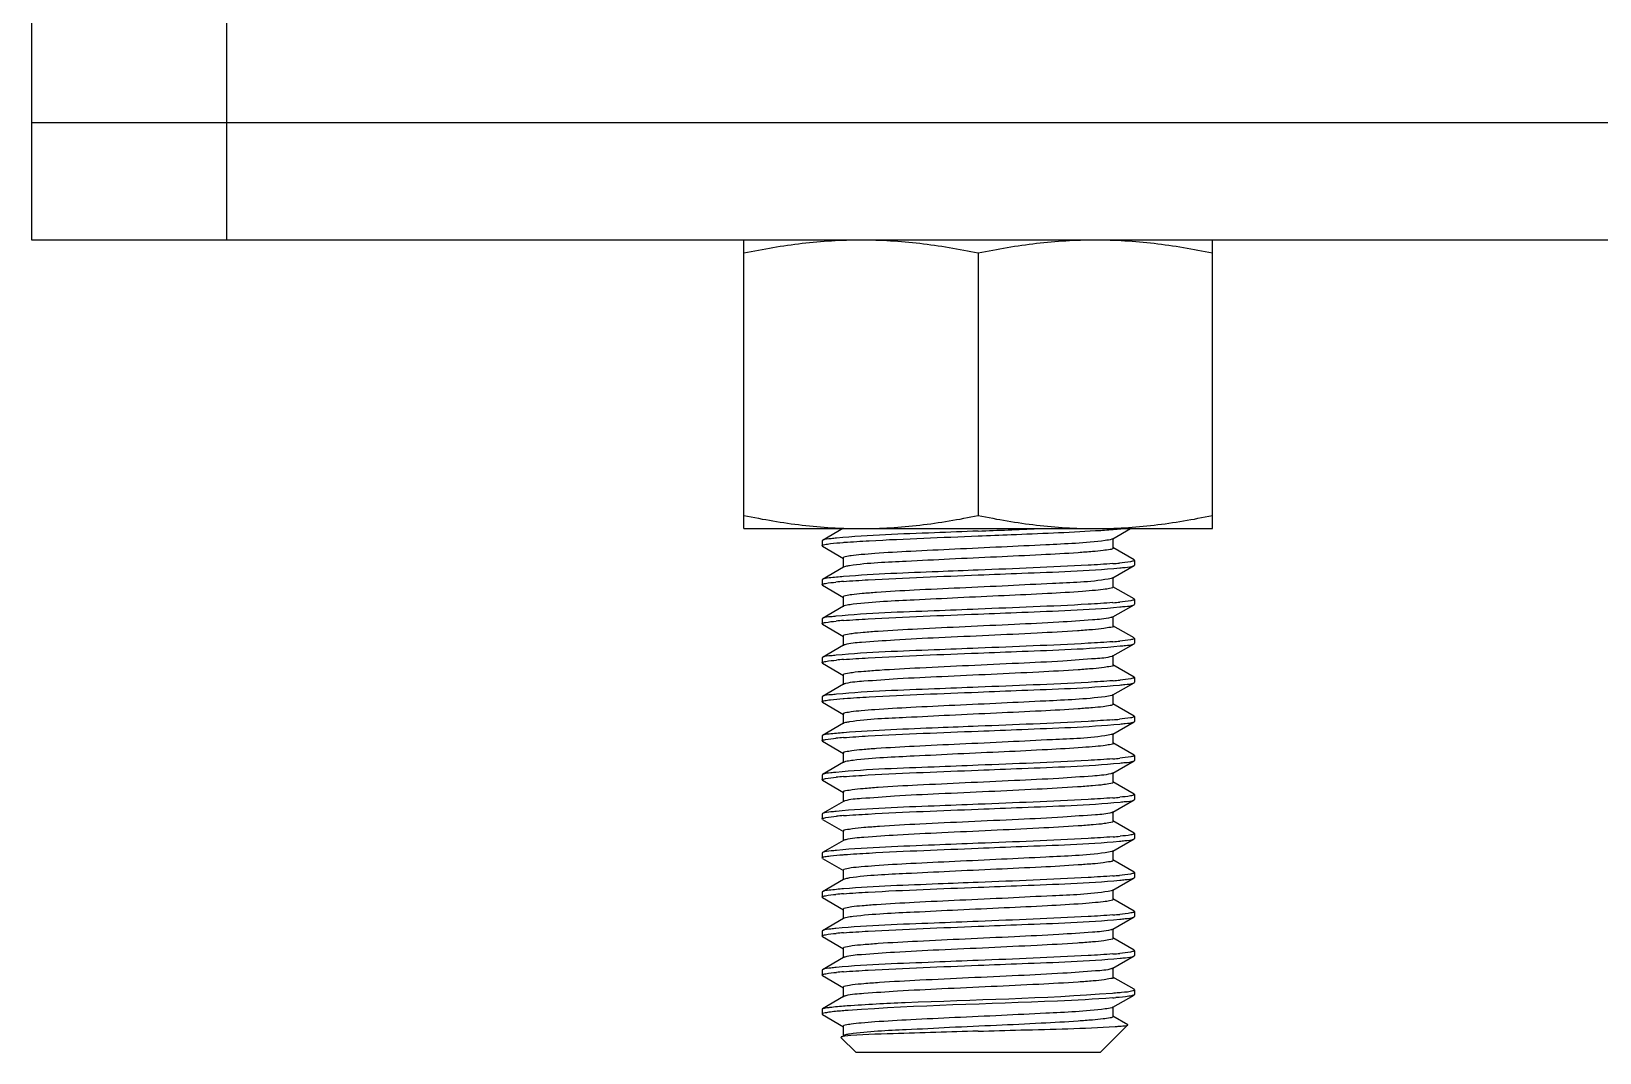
# Model space of a CAD drawing. Extents: x 27938 to 1042331, y -235042 to 1535213.
# Drawn here: x 700712 to 701427, y 751741 to 752206 of the extents above; entities that cross this region are included whole.
import ezdxf

# ---------------------------------------------------------------- set-up
doc = ezdxf.new("R2010")
doc.units = 0
doc.header["$LTSCALE"] = 1000
doc.header["$MEASUREMENT"] = 0

msp = doc.modelspace()

# ---------------------------------------------------------------- linework, layer by layer
at = {"linetype": 'Continuous'}
for p, q in [((700711.89, 752218), (700711.89, 752111.23)), ((700800.86, 752218), (700800.86, 752111.23)), ((701438.47, 752164.62), (700711.89, 752164.62)), ((700711.89, 752111.23), (701438.47, 752111.23)), ((701036.65, 751979.55), (701036.65, 752111.23)), ((701250.19, 751979.55), (701250.19, 752111.23)), ((701143.42, 752105.22), (701143.42, 751985.56)), ((701036.65, 751979.55), (701250.19, 751979.55)), ((701072.41, 751974.19), (701072.24, 751973.99)), ((701072.24, 751973.99), (701072.24, 751971.77)), ((701082.06, 751979.78), (701072.41, 751974.19)), ((701204.77, 751974.88), (701212.84, 751979.55)), ((701204.97, 751970.65), (701204.97, 751975.1)), ((701072.41, 751971.57), (701072.24, 751971.77)), ((701072.41, 751971.57), (701082.06, 751965.98)), ((701081.88, 751973.26), (701082.38, 751973.3)), ((701214.43, 751965.29), (701204.77, 751970.88)), ((701082.06, 751961.98), (701072.41, 751956.39)), ((701081.87, 751966.2), (701081.87, 751961.76)), ((701204.77, 751957.08), (701214.43, 751962.67)), ((701214.43, 751965.29), (701214.6, 751965.09)), ((701214.43, 751962.67), (701214.6, 751962.87)), ((701214.6, 751965.09), (701214.6, 751962.87)), ((701072.41, 751956.39), (701072.24, 751956.2)), ((701072.24, 751956.2), (701072.24, 751953.97)), ((701072.41, 751953.78), (701072.24, 751953.97)), ((701072.41, 751953.78), (701082.06, 751948.18)), ((701214.43, 751947.49), (701204.77, 751953.08)), ((701204.97, 751952.86), (701204.97, 751957.31)), ((701081.87, 751948.41), (701081.87, 751943.96)), ((701214.43, 751947.49), (701214.6, 751947.3)), ((701214.43, 751944.88), (701214.6, 751945.07)), ((701214.6, 751947.3), (701214.6, 751945.07)), ((701072.41, 751938.6), (701072.24, 751938.4)), ((701072.24, 751938.4), (701072.24, 751936.18)), ((701082.06, 751944.19), (701072.41, 751938.6)), ((701082.33, 751944.31), (701082.06, 751944.19)), ((701204.77, 751939.29), (701214.43, 751944.88)), ((701204.97, 751935.06), (701204.97, 751939.51)), ((701072.41, 751935.98), (701072.24, 751936.18)), ((701072.41, 751935.98), (701082.06, 751930.39)), ((701214.43, 751929.7), (701204.77, 751935.29)), ((701082.06, 751926.39), (701072.41, 751920.8)), ((701081.87, 751930.61), (701081.87, 751926.17)), ((701204.77, 751921.49), (701214.43, 751927.08)), ((701214.43, 751929.7), (701214.6, 751929.5)), ((701214.43, 751927.08), (701214.6, 751927.28)), ((701214.6, 751929.5), (701214.6, 751927.28)), ((701072.41, 751920.8), (701072.24, 751920.61)), ((701072.24, 751920.61), (701072.24, 751918.38)), ((701072.41, 751918.19), (701072.24, 751918.38)), ((701072.41, 751918.19), (701082.06, 751912.59)), ((701204.77, 751921.49), (701204.42, 751921.34)), ((701214.43, 751911.9), (701204.77, 751917.49)), ((701204.97, 751917.27), (701204.97, 751921.72)), ((701081.87, 751912.82), (701081.87, 751908.37)), ((701204.77, 751903.7), (701214.43, 751909.29)), ((701214.43, 751911.9), (701214.6, 751911.71)), ((701214.43, 751909.29), (701214.6, 751909.48)), ((701214.6, 751911.71), (701214.6, 751909.48)), ((701072.41, 751903.01), (701072.24, 751902.81)), ((701072.24, 751902.81), (701072.24, 751900.59)), ((701082.06, 751908.6), (701072.41, 751903.01)), ((701081.88, 751902.08), (701082.38, 751902.12)), ((701204.97, 751899.47), (701204.97, 751903.92)), ((701072.41, 751900.39), (701072.24, 751900.59)), ((701072.41, 751900.39), (701082.06, 751894.8)), ((701081.87, 751895.03), (701081.87, 751890.58)), ((701214.43, 751894.11), (701204.77, 751899.7)), ((701082.06, 751890.8), (701072.41, 751885.21)), ((701204.77, 751885.9), (701214.43, 751891.49)), ((701214.43, 751894.11), (701214.6, 751893.91)), ((701214.43, 751891.49), (701214.6, 751891.69)), ((701214.6, 751893.91), (701214.6, 751891.69)), ((701072.41, 751885.21), (701072.24, 751885.02)), ((701072.24, 751885.02), (701072.24, 751882.79)), ((701072.41, 751882.6), (701072.24, 751882.79)), ((701072.41, 751882.6), (701082.06, 751877)), ((701214.43, 751876.31), (701204.77, 751881.9)), ((701204.97, 751881.68), (701204.97, 751886.13)), ((701081.87, 751877.23), (701081.87, 751872.78)), ((701204.77, 751868.11), (701214.43, 751873.7)), ((701214.43, 751876.31), (701214.6, 751876.12)), ((701214.43, 751873.7), (701214.6, 751873.89)), ((701214.6, 751876.12), (701214.6, 751873.89)), ((701072.41, 751867.42), (701072.24, 751867.22)), ((701072.24, 751867.22), (701072.24, 751865)), ((701082.06, 751873.01), (701072.41, 751867.42)), ((701082.33, 751873.13), (701082.06, 751873.01)), ((701204.97, 751863.88), (701204.97, 751868.33)), ((701072.41, 751864.8), (701072.24, 751865)), ((701072.41, 751864.8), (701082.06, 751859.21)), ((701081.87, 751859.44), (701081.87, 751854.99)), ((701214.43, 751858.52), (701204.77, 751864.11)), ((701082.06, 751855.21), (701072.41, 751849.62)), ((701204.77, 751850.31), (701214.43, 751855.9)), ((701214.43, 751858.52), (701214.6, 751858.32)), ((701214.43, 751855.9), (701214.6, 751856.1)), ((701214.6, 751858.32), (701214.6, 751856.1)), ((701072.41, 751849.62), (701072.24, 751849.43)), ((701072.24, 751849.43), (701072.24, 751847.2)), ((701072.41, 751847.01), (701072.24, 751847.2)), ((701072.41, 751847.01), (701082.06, 751841.41)), ((701204.77, 751850.31), (701204.42, 751850.16)), ((701214.43, 751840.72), (701204.77, 751846.31)), ((701204.97, 751846.09), (701204.97, 751850.54)), ((701081.87, 751841.64), (701081.87, 751837.19)), ((701204.77, 751832.52), (701214.43, 751838.11)), ((701214.43, 751840.72), (701214.6, 751840.53)), ((701214.43, 751838.11), (701214.6, 751838.3)), ((701214.6, 751840.53), (701214.6, 751838.3)), ((701072.41, 751831.83), (701072.24, 751831.63)), ((701072.24, 751831.63), (701072.24, 751829.41)), ((701082.06, 751837.42), (701072.41, 751831.83)), ((701081.88, 751830.9), (701082.38, 751830.94)), ((701204.97, 751828.29), (701204.97, 751832.74)), ((701072.41, 751829.21), (701072.24, 751829.41)), ((701072.41, 751829.21), (701082.06, 751823.62)), ((701081.87, 751823.85), (701081.87, 751819.4)), ((701214.43, 751822.93), (701204.77, 751828.52)), ((701082.06, 751819.62), (701072.41, 751814.03)), ((701204.77, 751814.72), (701214.43, 751820.31)), ((701214.43, 751822.93), (701214.6, 751822.73)), ((701214.43, 751820.31), (701214.6, 751820.51)), ((701214.6, 751822.73), (701214.6, 751820.51)), ((701072.41, 751814.03), (701072.24, 751813.84)), ((701072.24, 751813.84), (701072.24, 751811.61)), ((701072.41, 751811.42), (701072.24, 751811.61)), ((701072.41, 751811.42), (701082.06, 751805.82)), ((701214.43, 751805.13), (701204.77, 751810.72)), ((701204.97, 751810.5), (701204.97, 751814.95)), ((701081.87, 751806.05), (701081.87, 751801.6)), ((701204.77, 751796.93), (701214.43, 751802.52)), ((701214.43, 751805.13), (701214.6, 751804.94)), ((701214.43, 751802.52), (701214.6, 751802.71)), ((701214.6, 751804.94), (701214.6, 751802.71)), ((701072.41, 751796.24), (701072.24, 751796.04)), ((701072.24, 751796.04), (701072.24, 751793.82)), ((701082.06, 751801.83), (701072.41, 751796.24)), ((701082.33, 751801.95), (701082.06, 751801.83)), ((701204.97, 751792.7), (701204.97, 751797.15)), ((701072.41, 751793.62), (701072.24, 751793.82)), ((701072.41, 751793.62), (701082.06, 751788.03)), ((701081.87, 751788.26), (701081.87, 751783.81)), ((701214.43, 751787.34), (701204.77, 751792.93)), ((701082.06, 751784.03), (701072.41, 751778.44)), ((701204.77, 751779.13), (701214.43, 751784.72)), ((701214.43, 751787.34), (701214.6, 751787.14)), ((701214.43, 751784.72), (701214.6, 751784.92)), ((701214.6, 751787.14), (701214.6, 751784.92)), ((701072.41, 751778.44), (701072.24, 751778.25)), ((701072.24, 751778.25), (701072.24, 751776.02)), ((701072.41, 751775.83), (701072.24, 751776.02)), ((701072.41, 751775.83), (701082.06, 751770.23)), ((701204.77, 751779.13), (701204.42, 751778.98)), ((701214.43, 751769.54), (701204.77, 751775.13)), ((701204.97, 751774.91), (701204.97, 751779.36)), ((701081.87, 751770.46), (701081.87, 751766.01)), ((701204.77, 751761.34), (701214.43, 751766.93)), ((701213.94, 751768.96), (701214.2, 751769.05)), ((701214.6, 751769.35), (701214.43, 751769.54)), ((701214.6, 751767.12), (701214.43, 751766.93)), ((701214.6, 751769.35), (701214.6, 751767.12)), ((701072.24, 751760.45), (701072.41, 751760.65)), ((701072.24, 751760.45), (701072.24, 751758.23)), ((701082.06, 751766.24), (701072.41, 751760.65)), ((701204.97, 751757.11), (701204.97, 751761.56)), ((701072.41, 751758.03), (701072.24, 751758.23)), ((701072.41, 751758.03), (701082.06, 751752.44)), ((701081.87, 751752.67), (701081.87, 751748.22)), ((701199.03, 751740.65), (701211.64, 751753.26)), ((701211.59, 751753.39), (701204.77, 751757.34)), ((701211.64, 751753.26), (701211.59, 751753.39)), ((701080.89, 751747.76), (701080.84, 751747.62)), ((701087.81, 751740.65), (701080.84, 751747.62)), ((701082.56, 751748.1), (701081.67, 751747.97)), ((701199.03, 751740.65), (701087.81, 751740.65))]:
    msp.add_line(p, q, dxfattribs=at)
for centre, radius, start, end in [((700817.05, 760305.9), 8333.86, 272.244384, 272.431716), ((701195.58, 752110.72), 131.88, 275.29331, 275.91463), ((701188.75, 752169.69), 206.72, 274.45949, 275.27319), ((701097.13, 751760.82), 195.24, 94.44665, 95.44856), ((701189.15, 752147.04), 201.86, 274.45708, 275.34311), ((701097.25, 751741.59), 196.68, 94.45208, 95.42243), ((701189.11, 752129.71), 202.32, 274.45721, 275.33727), ((701097.64, 751719.1), 201.39, 94.4567, 95.35017), ((701203.08, 751925.23), 4.11, 287.90929, 289.04387), ((701189.34, 752109.24), 199.64, 274.45618, 275.37567), ((701085.24, 751899.63), 9.56, 103.46037, 104.3304), ((701188.75, 752098.51), 206.72, 274.45949, 275.27319), ((701097.13, 751689.64), 195.24, 94.44665, 95.44856), ((701189.15, 752075.86), 201.86, 274.45708, 275.34311), ((701097.25, 751670.41), 196.68, 94.45208, 95.42243), ((701189.11, 752058.53), 202.32, 274.45721, 275.33727), ((701097.64, 751647.92), 201.39, 94.4567, 95.35017), ((701203.08, 751854.05), 4.11, 287.90929, 289.04387), ((701189.34, 752038.06), 199.64, 274.45618, 275.37567), ((701085.24, 751828.45), 9.56, 103.46037, 104.3304), ((701188.75, 752027.33), 206.72, 274.45949, 275.27319), ((701097.13, 751618.46), 195.24, 94.44665, 95.44856), ((701189.15, 752004.68), 201.86, 274.45708, 275.34311), ((701097.25, 751599.23), 196.68, 94.45208, 95.42243), ((701189.11, 751987.35), 202.32, 274.45721, 275.33727), ((701097.64, 751576.74), 201.39, 94.4567, 95.35017), ((701203.08, 751782.87), 4.11, 287.90929, 289.04387), ((701085.24, 751757.27), 9.56, 103.46037, 104.3304), ((701185.31, 752015.97), 248.89, 274.45303, 274.76001), ((701185.8, 752007.7), 242.82, 274.46857, 274.81399)]:
    msp.add_arc(centre, radius, start, end, dxfattribs=at)
for points, knots in [([(701036.65, 752105.22), (701045.44, 752107.07), (701063.13, 752110.11), (701081.08, 752111.23), (701090.03, 752111.23)], [0, 0, 0, 0, 0.500766, 1, 1, 1, 1]), ([(701090.03, 752111.23), (701098.98, 752111.23), (701116.93, 752110.11), (701134.63, 752107.07), (701143.42, 752105.22)], [0, 0, 0, 0, 0.499234, 1, 1, 1, 1]), ([(701143.42, 752105.22), (701152.21, 752107.07), (701169.9, 752110.11), (701187.85, 752111.23), (701196.8, 752111.23)], [0, 0, 0, 0, 0.500766, 1, 1, 1, 1]), ([(701196.8, 752111.23), (701205.75, 752111.23), (701223.7, 752110.11), (701241.4, 752107.07), (701250.19, 752105.22)], [0, 0, 0, 0, 0.499234, 1, 1, 1, 1]), ([(701036.65, 751985.56), (701045.44, 751983.72), (701063.13, 751980.68), (701081.08, 751979.55), (701090.03, 751979.55)], [0, 0, 0, 0, 0.500766, 1, 1, 1, 1]), ([(701090.03, 751979.55), (701098.98, 751979.55), (701116.93, 751980.68), (701134.63, 751983.72), (701143.42, 751985.56)], [0, 0, 0, 0, 0.499234, 1, 1, 1, 1]), ([(701143.42, 751985.56), (701152.21, 751983.72), (701169.9, 751980.68), (701187.85, 751979.55), (701196.8, 751979.55)], [0, 0, 0, 0, 0.500766, 1, 1, 1, 1]), ([(701196.8, 751979.55), (701205.75, 751979.55), (701223.7, 751980.68), (701241.4, 751983.72), (701250.19, 751985.56)], [0, 0, 0, 0, 0.499234, 1, 1, 1, 1]), ([(701078.87, 751975.22), (701078.04, 751975.14), (701075.91, 751974.84), (701073.58, 751974.86), (701072.41, 751974.19)], [0, 0, 0, 0, 0.379378, 1, 1, 1, 1]), ([(701143.42, 751978.44), (701136.77, 751978.17), (701115.25, 751977.26), (701093.69, 751976.62), (701078.87, 751975.22)], [0, 0, 0, 0, 0.308784, 1, 1, 1, 1]), ([(701201.25, 751974.11), (701192.29, 751972.91), (701176.52, 751972.3), (701153.68, 751971.1), (701133.15, 751970.2), (701113.91, 751969.25), (701099.6, 751968.47), (701090.73, 751967.74), (701085.96, 751967.33), (701083.69, 751966.82), (701081.87, 751966.56), (701081.87, 751966.2)], [0, 0, 0, 0, 0.226556, 0.394464, 0.573122, 0.741029, 0.877994, 0.929534, 0.967621, 0.99116, 1, 1, 1, 1]), ([(701082.38, 751973.3), (701086.16, 751973.59), (701106.49, 751974.81), (701126.85, 751975.56), (701143.42, 751976.21)], [0, 0, 0, 0, 0.186017, 1, 1, 1, 1]), ([(701143.42, 751976.21), (701148.42, 751976.41), (701166.25, 751977.13), (701184.08, 751977.85), (701196.89, 751978.62)], [0, 0, 0, 0, 0.280557, 1, 1, 1, 1]), ([(701196.89, 751978.62), (701197.94, 751978.68), (701201.56, 751978.91), (701205.18, 751979.17), (701207.75, 751979.41)], [0, 0, 0, 0, 0.288917, 1, 1, 1, 1]), ([(701204.77, 751974.88), (701204.62, 751974.79), (701203.48, 751974.4), (701202.28, 751974.25), (701201.25, 751974.11)], [0, 0, 0, 0, 0.140461, 1, 1, 1, 1]), ([(701072.24, 751971.77), (701072.24, 751971.85), (701073.07, 751972.44), (701073.91, 751972.39), (701074.69, 751972.51)], [0, 0, 0, 0, 0.092798, 1, 1, 1, 1]), ([(701074.69, 751972.51), (701075.15, 751972.58), (701077.53, 751972.9), (701079.94, 751973.1), (701081.88, 751973.26)], [0, 0, 0, 0, 0.190958, 1, 1, 1, 1]), ([(701204.92, 751970.54), (701204.61, 751970.18), (701202.88, 751969.98), (701199.89, 751969.41), (701194.94, 751969.02), (701185.56, 751968.28), (701170.94, 751967.5), (701151.42, 751966.56), (701130.9, 751965.66), (701108.6, 751964.44), (701093.33, 751963.92), (701084.81, 751962.63)], [0, 0, 0, 0, 0.011937, 0.038615, 0.07957, 0.133598, 0.274096, 0.443272, 0.620779, 0.785256, 1, 1, 1, 1]), ([(701204.97, 751970.65), (701204.97, 751970.63), (701204.96, 751970.59), (701204.93, 751970.56), (701204.92, 751970.54)], [0, 0, 0, 0, 0.463467, 1, 1, 1, 1]), ([(701084.81, 751962.63), (701084.48, 751962.59), (701083.56, 751962.42), (701082.59, 751962.28), (701082.07, 751961.98)], [0, 0, 0, 0, 0.353551, 1, 1, 1, 1]), ([(701143.42, 751960.64), (701137.33, 751960.4), (701116.88, 751959.56), (701096.42, 751958.83), (701082.09, 751957.7)], [0, 0, 0, 0, 0.297814, 1, 1, 1, 1]), ([(701204.82, 751963.59), (701201.05, 751963.29), (701180.59, 751962.06), (701160.11, 751961.31), (701143.42, 751960.64)], [0, 0, 0, 0, 0.184619, 1, 1, 1, 1]), ([(701143.42, 751958.42), (701150.06, 751958.68), (701171.58, 751959.6), (701193.13, 751960.24), (701207.95, 751961.63)], [0, 0, 0, 0, 0.308711, 1, 1, 1, 1]), ([(701213.76, 751964.66), (701213.44, 751964.57), (701211.45, 751964.19), (701209.43, 751964), (701207.75, 751963.84)], [0, 0, 0, 0, 0.163149, 1, 1, 1, 1]), ([(701207.95, 751961.63), (701208.78, 751961.71), (701210.91, 751962.01), (701213.25, 751961.99), (701214.43, 751962.67)], [0, 0, 0, 0, 0.379419, 1, 1, 1, 1]), ([(701214.6, 751965.09), (701214.6, 751964.99), (701214.25, 751964.78), (701213.97, 751964.71), (701213.76, 751964.66)], [0, 0, 0, 0, 0.312916, 1, 1, 1, 1]), ([(701072.24, 751953.97), (701072.24, 751954.06), (701072.53, 751954.26), (701072.78, 751954.32), (701072.96, 751954.38)], [0, 0, 0, 0, 0.319044, 1, 1, 1, 1]), ([(701082.09, 751957.7), (701079.87, 751957.53), (701076.71, 751957.09), (701073.3, 751956.91), (701072.41, 751956.39)], [0, 0, 0, 0, 0.683777, 1, 1, 1, 1]), ([(701072.96, 751954.38), (701073.26, 751954.46), (701075.12, 751954.84), (701077.01, 751955.02), (701078.59, 751955.18)], [0, 0, 0, 0, 0.160861, 1, 1, 1, 1]), ([(701202.71, 751956.54), (701194.32, 751955.1), (701178.98, 751954.7), (701156.46, 751953.41), (701135.43, 751952.51), (701115.48, 751951.54), (701100.52, 751950.74), (701091.22, 751949.99), (701086.18, 751949.57), (701083.8, 751949.03), (701081.87, 751948.78), (701081.87, 751948.41)], [0, 0, 0, 0, 0.210773, 0.377666, 0.558838, 0.731273, 0.873076, 0.926648, 0.966309, 0.990838, 1, 1, 1, 1]), ([(701081.99, 751955.47), (701085.76, 751955.77), (701106.23, 751957.01), (701126.71, 751957.75), (701143.42, 751958.42)], [0, 0, 0, 0, 0.184504, 1, 1, 1, 1]), ([(701204.97, 751952.86), (701204.96, 751952.51), (701203.2, 751952.25), (701200.98, 751951.75), (701196.34, 751951.34), (701187.69, 751950.63), (701173.7, 751949.85), (701154.83, 751948.92), (701134.56, 751948.02), (701111.61, 751946.85), (701095.65, 751946.18), (701086.44, 751945.06)], [0, 0, 0, 0, 0.008683, 0.031763, 0.069103, 0.119686, 0.254361, 0.420111, 0.597552, 0.765912, 1, 1, 1, 1]), ([(701204.77, 751957.08), (701204.54, 751956.95), (701203.84, 751956.75), (701203.15, 751956.61), (701202.71, 751956.54)], [0, 0, 0, 0, 0.374139, 1, 1, 1, 1]), ([(701086.44, 751945.06), (701085.97, 751945), (701084.59, 751944.81), (701083.19, 751944.63), (701082.33, 751944.31)], [0, 0, 0, 0, 0.341642, 1, 1, 1, 1]), ([(701204.84, 751945.8), (701201.07, 751945.5), (701180.61, 751944.26), (701160.12, 751943.51), (701143.42, 751942.85)], [0, 0, 0, 0, 0.184538, 1, 1, 1, 1]), ([(701213.87, 751946.89), (701213.56, 751946.81), (701211.61, 751946.41), (701209.62, 751946.22), (701207.95, 751946.06)], [0, 0, 0, 0, 0.159502, 1, 1, 1, 1]), ([(701214.6, 751947.3), (701214.6, 751947.21), (701214.3, 751947.01), (701214.06, 751946.94), (701213.87, 751946.89)], [0, 0, 0, 0, 0.318137, 1, 1, 1, 1]), ([(701078.59, 751939.61), (701077.8, 751939.53), (701075.76, 751939.24), (701073.53, 751939.25), (701072.41, 751938.6)], [0, 0, 0, 0, 0.378482, 1, 1, 1, 1]), ([(701143.42, 751942.85), (701136.72, 751942.58), (701115.11, 751941.66), (701093.45, 751941.04), (701078.59, 751939.61)], [0, 0, 0, 0, 0.309919, 1, 1, 1, 1]), ([(701203.81, 751938.96), (701201.09, 751938.31), (701193.15, 751937.76), (701178.55, 751936.7), (701159.18, 751935.8), (701137.71, 751934.81), (701117.06, 751933.83), (701101.47, 751933.01), (701091.71, 751932.23), (701086.41, 751931.81), (701083.91, 751931.25), (701081.87, 751931), (701081.87, 751930.61)], [0, 0, 0, 0, 0.068576, 0.194029, 0.359725, 0.543506, 0.720761, 0.867753, 0.923531, 0.964877, 0.99049, 1, 1, 1, 1]), ([(701081.98, 751937.68), (701085.75, 751937.97), (701106.22, 751939.21), (701126.71, 751939.96), (701143.42, 751940.62)], [0, 0, 0, 0, 0.184493, 1, 1, 1, 1]), ([(701143.42, 751940.62), (701150.06, 751940.89), (701171.57, 751941.81), (701193.11, 751942.44), (701207.93, 751943.84)], [0, 0, 0, 0, 0.308641, 1, 1, 1, 1]), ([(701204.77, 751939.29), (701204.65, 751939.22), (701204.33, 751939.1), (701204.01, 751939.01), (701203.81, 751938.96)], [0, 0, 0, 0, 0.406881, 1, 1, 1, 1]), ([(701207.93, 751943.84), (701208.76, 751943.92), (701210.91, 751944.22), (701213.25, 751944.19), (701214.43, 751944.88)], [0, 0, 0, 0, 0.379512, 1, 1, 1, 1]), ([(701072.24, 751936.18), (701072.24, 751936.27), (701072.53, 751936.46), (701072.78, 751936.53), (701072.97, 751936.58)], [0, 0, 0, 0, 0.318595, 1, 1, 1, 1]), ([(701072.97, 751936.58), (701073.26, 751936.66), (701075.15, 751937.05), (701077.06, 751937.23), (701078.66, 751937.39)], [0, 0, 0, 0, 0.160696, 1, 1, 1, 1]), ([(701204.96, 751935.06), (701204.96, 751934.67), (701202.87, 751934.43), (701200.3, 751933.85), (701194.87, 751933.42), (701184.89, 751932.64), (701168.97, 751931.81), (701147.98, 751930.82), (701126.31, 751929.81), (701106.96, 751928.93), (701092.73, 751927.79), (701085.08, 751927.34), (701082.61, 751926.61)], [0, 0, 0, 0, 0.009703, 0.035887, 0.07813, 0.135078, 0.284815, 0.464601, 0.649729, 0.81476, 0.937049, 1, 1, 1, 1]), ([(701143.42, 751925.05), (701136.73, 751924.79), (701115.14, 751923.86), (701093.52, 751923.24), (701078.66, 751921.82)], [0, 0, 0, 0, 0.309586, 1, 1, 1, 1]), ([(701082.61, 751926.61), (701082.5, 751926.57), (701082.32, 751926.51), (701082.14, 751926.43), (701082.06, 751926.39)], [0, 0, 0, 0, 0.569522, 1, 1, 1, 1]), ([(701204.84, 751928), (701201.07, 751927.71), (701180.6, 751926.47), (701160.12, 751925.72), (701143.42, 751925.05)], [0, 0, 0, 0, 0.184553, 1, 1, 1, 1]), ([(701143.42, 751922.83), (701150.08, 751923.09), (701171.62, 751924.01), (701193.21, 751924.65), (701208.04, 751926.05)], [0, 0, 0, 0, 0.309073, 1, 1, 1, 1]), ([(701213.78, 751929.07), (701213.47, 751928.99), (701211.53, 751928.61), (701209.57, 751928.42), (701207.93, 751928.27)], [0, 0, 0, 0, 0.163341, 1, 1, 1, 1]), ([(701208.04, 751926.05), (701208.86, 751926.13), (701210.96, 751926.43), (701213.27, 751926.41), (701214.43, 751927.08)], [0, 0, 0, 0, 0.379133, 1, 1, 1, 1]), ([(701214.6, 751929.5), (701214.59, 751929.4), (701214.26, 751929.2), (701213.99, 751929.13), (701213.78, 751929.07)], [0, 0, 0, 0, 0.314295, 1, 1, 1, 1]), ([(701072.24, 751918.38), (701072.24, 751918.48), (701072.56, 751918.68), (701072.82, 751918.75), (701073.03, 751918.8)], [0, 0, 0, 0, 0.315177, 1, 1, 1, 1]), ([(701078.66, 751921.82), (701077.87, 751921.74), (701075.8, 751921.45), (701073.54, 751921.46), (701072.41, 751920.8)], [0, 0, 0, 0, 0.378727, 1, 1, 1, 1]), ([(701073.03, 751918.8), (701073.34, 751918.89), (701075.27, 751919.27), (701077.23, 751919.46), (701078.87, 751919.61)], [0, 0, 0, 0, 0.16229, 1, 1, 1, 1]), ([(701204.34, 751921.31), (701201.96, 751920.54), (701194.39, 751920.15), (701180.29, 751918.96), (701160.96, 751918.1), (701139.23, 751917.08), (701118.12, 751916.08), (701102.1, 751915.25), (701092.05, 751914.47), (701086.57, 751914.04), (701083.99, 751913.46), (701081.87, 751913.22), (701081.87, 751912.82)], [0, 0, 0, 0, 0.061098, 0.182334, 0.347135, 0.532706, 0.713328, 0.863975, 0.921317, 0.963856, 0.990226, 1, 1, 1, 1]), ([(701081.99, 751919.88), (701085.77, 751920.18), (701106.23, 751921.42), (701126.72, 751922.17), (701143.42, 751922.83)], [0, 0, 0, 0, 0.184541, 1, 1, 1, 1]), ([(701204.96, 751917.27), (701204.97, 751916.88), (701202.92, 751916.64), (701200.42, 751916.07), (701195.12, 751915.65), (701185.36, 751914.88), (701169.76, 751914.06), (701149.11, 751913.08), (701127.63, 751912.09), (701108.27, 751911.18), (701093.67, 751910.12), (701085.74, 751909.57), (701083.02, 751908.92)], [0, 0, 0, 0, 0.009517, 0.035128, 0.076492, 0.132277, 0.279305, 0.456588, 0.640385, 0.806077, 0.931494, 1, 1, 1, 1]), ([(701204.85, 751910.21), (701201.08, 751909.91), (701180.61, 751908.67), (701160.12, 751907.92), (701143.42, 751907.26)], [0, 0, 0, 0, 0.184509, 1, 1, 1, 1]), ([(701207.75, 751908.23), (701208.6, 751908.31), (701210.8, 751908.62), (701213.22, 751908.59), (701214.43, 751909.29)], [0, 0, 0, 0, 0.380051, 1, 1, 1, 1]), ([(701213.89, 751911.31), (701213.59, 751911.22), (701211.65, 751910.83), (701209.69, 751910.64), (701208.04, 751910.48)], [0, 0, 0, 0, 0.159053, 1, 1, 1, 1]), ([(701214.6, 751911.71), (701214.6, 751911.62), (701214.31, 751911.42), (701214.07, 751911.36), (701213.89, 751911.31)], [0, 0, 0, 0, 0.319254, 1, 1, 1, 1]), ([(701078.87, 751904.04), (701078.04, 751903.96), (701075.91, 751903.66), (701073.58, 751903.68), (701072.41, 751903.01)], [0, 0, 0, 0, 0.379378, 1, 1, 1, 1]), ([(701143.42, 751907.26), (701136.77, 751906.99), (701115.25, 751906.08), (701093.69, 751905.44), (701078.87, 751904.04)], [0, 0, 0, 0, 0.308784, 1, 1, 1, 1]), ([(701201.25, 751902.93), (701192.29, 751901.73), (701176.52, 751901.12), (701153.68, 751899.92), (701133.15, 751899.02), (701113.91, 751898.07), (701099.6, 751897.29), (701090.73, 751896.56), (701085.96, 751896.15), (701083.69, 751895.64), (701081.87, 751895.38), (701081.87, 751895.03)], [0, 0, 0, 0, 0.226556, 0.394464, 0.573122, 0.741029, 0.877994, 0.929534, 0.967621, 0.99116, 1, 1, 1, 1]), ([(701082.88, 751908.88), (701082.71, 751908.84), (701082.44, 751908.76), (701082.17, 751908.66), (701082.07, 751908.6)], [0, 0, 0, 0, 0.585672, 1, 1, 1, 1]), ([(701082.38, 751902.12), (701086.16, 751902.41), (701106.49, 751903.63), (701126.85, 751904.38), (701143.42, 751905.03)], [0, 0, 0, 0, 0.186017, 1, 1, 1, 1]), ([(701143.42, 751905.03), (701150.02, 751905.3), (701171.47, 751906.21), (701192.95, 751906.86), (701207.75, 751908.23)], [0, 0, 0, 0, 0.307895, 1, 1, 1, 1]), ([(701204.77, 751903.7), (701204.62, 751903.61), (701203.48, 751903.22), (701202.28, 751903.07), (701201.25, 751902.93)], [0, 0, 0, 0, 0.140461, 1, 1, 1, 1]), ([(701072.24, 751900.59), (701072.24, 751900.67), (701073.07, 751901.26), (701073.91, 751901.21), (701074.69, 751901.33)], [0, 0, 0, 0, 0.092798, 1, 1, 1, 1]), ([(701074.69, 751901.33), (701075.15, 751901.4), (701077.53, 751901.72), (701079.94, 751901.92), (701081.88, 751902.08)], [0, 0, 0, 0, 0.190958, 1, 1, 1, 1]), ([(701204.92, 751899.36), (701204.61, 751899), (701202.88, 751898.8), (701199.89, 751898.23), (701194.94, 751897.84), (701185.56, 751897.1), (701170.94, 751896.32), (701151.42, 751895.38), (701130.9, 751894.48), (701108.6, 751893.26), (701093.33, 751892.74), (701084.81, 751891.46)], [0, 0, 0, 0, 0.011937, 0.038615, 0.07957, 0.133598, 0.274096, 0.443272, 0.620779, 0.785256, 1, 1, 1, 1]), ([(701204.97, 751899.47), (701204.97, 751899.46), (701204.96, 751899.41), (701204.93, 751899.38), (701204.92, 751899.36)], [0, 0, 0, 0, 0.463467, 1, 1, 1, 1]), ([(701084.81, 751891.46), (701084.48, 751891.41), (701083.56, 751891.24), (701082.59, 751891.1), (701082.07, 751890.8)], [0, 0, 0, 0, 0.353551, 1, 1, 1, 1]), ([(701143.42, 751889.46), (701137.33, 751889.22), (701116.88, 751888.38), (701096.42, 751887.65), (701082.09, 751886.52)], [0, 0, 0, 0, 0.297814, 1, 1, 1, 1]), ([(701204.82, 751892.41), (701201.05, 751892.11), (701180.59, 751890.88), (701160.11, 751890.13), (701143.42, 751889.46)], [0, 0, 0, 0, 0.184619, 1, 1, 1, 1]), ([(701143.42, 751887.24), (701150.06, 751887.5), (701171.58, 751888.42), (701193.13, 751889.06), (701207.95, 751890.45)], [0, 0, 0, 0, 0.308711, 1, 1, 1, 1]), ([(701213.76, 751893.48), (701213.44, 751893.39), (701211.45, 751893.01), (701209.43, 751892.82), (701207.75, 751892.66)], [0, 0, 0, 0, 0.163149, 1, 1, 1, 1]), ([(701207.95, 751890.45), (701208.78, 751890.53), (701210.91, 751890.83), (701213.25, 751890.81), (701214.43, 751891.49)], [0, 0, 0, 0, 0.379419, 1, 1, 1, 1]), ([(701214.6, 751893.91), (701214.6, 751893.81), (701214.25, 751893.6), (701213.97, 751893.53), (701213.76, 751893.48)], [0, 0, 0, 0, 0.312916, 1, 1, 1, 1]), ([(701072.24, 751882.79), (701072.24, 751882.88), (701072.53, 751883.08), (701072.78, 751883.14), (701072.96, 751883.2)], [0, 0, 0, 0, 0.319044, 1, 1, 1, 1]), ([(701082.09, 751886.52), (701079.87, 751886.35), (701076.71, 751885.91), (701073.3, 751885.73), (701072.41, 751885.21)], [0, 0, 0, 0, 0.683777, 1, 1, 1, 1]), ([(701072.96, 751883.2), (701073.26, 751883.28), (701075.12, 751883.66), (701077.01, 751883.84), (701078.59, 751884)], [0, 0, 0, 0, 0.160861, 1, 1, 1, 1]), ([(701202.71, 751885.36), (701194.32, 751883.92), (701178.98, 751883.52), (701156.46, 751882.23), (701135.43, 751881.33), (701115.48, 751880.36), (701100.52, 751879.56), (701091.22, 751878.81), (701086.18, 751878.39), (701083.8, 751877.85), (701081.87, 751877.6), (701081.87, 751877.23)], [0, 0, 0, 0, 0.210773, 0.377666, 0.558838, 0.731273, 0.873076, 0.926648, 0.966309, 0.990838, 1, 1, 1, 1]), ([(701081.99, 751884.29), (701085.76, 751884.59), (701106.23, 751885.83), (701126.71, 751886.58), (701143.42, 751887.24)], [0, 0, 0, 0, 0.184504, 1, 1, 1, 1]), ([(701204.97, 751881.68), (701204.96, 751881.33), (701203.2, 751881.07), (701200.98, 751880.57), (701196.34, 751880.16), (701187.69, 751879.45), (701173.7, 751878.67), (701154.83, 751877.74), (701134.56, 751876.85), (701111.61, 751875.67), (701095.65, 751875), (701086.44, 751873.88)], [0, 0, 0, 0, 0.008683, 0.031763, 0.069103, 0.119686, 0.254361, 0.420111, 0.597552, 0.765912, 1, 1, 1, 1]), ([(701204.77, 751885.9), (701204.54, 751885.77), (701203.84, 751885.57), (701203.15, 751885.43), (701202.71, 751885.36)], [0, 0, 0, 0, 0.374139, 1, 1, 1, 1]), ([(701086.44, 751873.88), (701085.97, 751873.82), (701084.59, 751873.63), (701083.19, 751873.45), (701082.33, 751873.13)], [0, 0, 0, 0, 0.341642, 1, 1, 1, 1]), ([(701204.84, 751874.62), (701201.07, 751874.32), (701180.61, 751873.08), (701160.12, 751872.33), (701143.42, 751871.67)], [0, 0, 0, 0, 0.184538, 1, 1, 1, 1]), ([(701207.93, 751872.66), (701208.76, 751872.74), (701210.91, 751873.04), (701213.25, 751873.02), (701214.43, 751873.7)], [0, 0, 0, 0, 0.379512, 1, 1, 1, 1]), ([(701213.87, 751875.71), (701213.56, 751875.63), (701211.61, 751875.23), (701209.62, 751875.04), (701207.95, 751874.88)], [0, 0, 0, 0, 0.159502, 1, 1, 1, 1]), ([(701214.6, 751876.12), (701214.6, 751876.03), (701214.3, 751875.83), (701214.06, 751875.76), (701213.87, 751875.71)], [0, 0, 0, 0, 0.318137, 1, 1, 1, 1]), ([(701078.59, 751868.43), (701077.8, 751868.35), (701075.76, 751868.06), (701073.53, 751868.07), (701072.41, 751867.42)], [0, 0, 0, 0, 0.378482, 1, 1, 1, 1]), ([(701143.42, 751871.67), (701136.72, 751871.4), (701115.11, 751870.48), (701093.45, 751869.86), (701078.59, 751868.43)], [0, 0, 0, 0, 0.309919, 1, 1, 1, 1]), ([(701203.81, 751867.78), (701201.09, 751867.13), (701193.15, 751866.58), (701178.55, 751865.52), (701159.18, 751864.62), (701137.71, 751863.63), (701117.06, 751862.65), (701101.47, 751861.83), (701091.71, 751861.05), (701086.41, 751860.63), (701083.91, 751860.07), (701081.87, 751859.82), (701081.87, 751859.44)], [0, 0, 0, 0, 0.068576, 0.194029, 0.359725, 0.543506, 0.720761, 0.867753, 0.923531, 0.964877, 0.99049, 1, 1, 1, 1]), ([(701081.98, 751866.5), (701085.75, 751866.79), (701106.22, 751868.03), (701126.71, 751868.78), (701143.42, 751869.44)], [0, 0, 0, 0, 0.184493, 1, 1, 1, 1]), ([(701143.42, 751869.44), (701150.06, 751869.71), (701171.57, 751870.63), (701193.11, 751871.26), (701207.93, 751872.66)], [0, 0, 0, 0, 0.308641, 1, 1, 1, 1]), ([(701204.77, 751868.11), (701204.65, 751868.04), (701204.33, 751867.92), (701204.01, 751867.83), (701203.81, 751867.78)], [0, 0, 0, 0, 0.406881, 1, 1, 1, 1]), ([(701072.24, 751865), (701072.24, 751865.09), (701072.53, 751865.28), (701072.78, 751865.35), (701072.97, 751865.4)], [0, 0, 0, 0, 0.318595, 1, 1, 1, 1]), ([(701072.97, 751865.4), (701073.26, 751865.48), (701075.15, 751865.87), (701077.06, 751866.06), (701078.66, 751866.21)], [0, 0, 0, 0, 0.160696, 1, 1, 1, 1]), ([(701204.96, 751863.88), (701204.96, 751863.49), (701202.87, 751863.25), (701200.3, 751862.67), (701194.87, 751862.24), (701184.89, 751861.46), (701168.97, 751860.63), (701147.98, 751859.64), (701126.31, 751858.63), (701106.96, 751857.75), (701092.73, 751856.61), (701085.08, 751856.16), (701082.61, 751855.43)], [0, 0, 0, 0, 0.009703, 0.035887, 0.07813, 0.135078, 0.284815, 0.464601, 0.649729, 0.81476, 0.937049, 1, 1, 1, 1]), ([(701143.42, 751853.87), (701136.73, 751853.61), (701115.14, 751852.68), (701093.52, 751852.06), (701078.66, 751850.64)], [0, 0, 0, 0, 0.309586, 1, 1, 1, 1]), ([(701082.61, 751855.43), (701082.5, 751855.39), (701082.32, 751855.33), (701082.14, 751855.25), (701082.06, 751855.21)], [0, 0, 0, 0, 0.569522, 1, 1, 1, 1]), ([(701204.84, 751856.82), (701201.07, 751856.53), (701180.6, 751855.29), (701160.12, 751854.54), (701143.42, 751853.87)], [0, 0, 0, 0, 0.184553, 1, 1, 1, 1]), ([(701143.42, 751851.65), (701150.08, 751851.91), (701171.62, 751852.83), (701193.21, 751853.47), (701208.04, 751854.87)], [0, 0, 0, 0, 0.309073, 1, 1, 1, 1]), ([(701213.78, 751857.89), (701213.47, 751857.81), (701211.53, 751857.43), (701209.57, 751857.24), (701207.93, 751857.09)], [0, 0, 0, 0, 0.163341, 1, 1, 1, 1]), ([(701208.04, 751854.87), (701208.86, 751854.95), (701210.96, 751855.25), (701213.27, 751855.23), (701214.43, 751855.9)], [0, 0, 0, 0, 0.379133, 1, 1, 1, 1]), ([(701214.6, 751858.32), (701214.59, 751858.22), (701214.26, 751858.02), (701213.99, 751857.95), (701213.78, 751857.89)], [0, 0, 0, 0, 0.314295, 1, 1, 1, 1]), ([(701072.24, 751847.2), (701072.24, 751847.3), (701072.56, 751847.5), (701072.82, 751847.57), (701073.03, 751847.62)], [0, 0, 0, 0, 0.315177, 1, 1, 1, 1]), ([(701078.66, 751850.64), (701077.87, 751850.56), (701075.8, 751850.27), (701073.54, 751850.28), (701072.41, 751849.62)], [0, 0, 0, 0, 0.378727, 1, 1, 1, 1]), ([(701073.03, 751847.62), (701073.34, 751847.71), (701075.27, 751848.09), (701077.23, 751848.28), (701078.87, 751848.43)], [0, 0, 0, 0, 0.16229, 1, 1, 1, 1]), ([(701204.34, 751850.13), (701201.96, 751849.36), (701194.39, 751848.97), (701180.29, 751847.78), (701160.96, 751846.92), (701139.23, 751845.9), (701118.12, 751844.91), (701102.1, 751844.07), (701092.05, 751843.29), (701086.57, 751842.86), (701083.99, 751842.28), (701081.87, 751842.04), (701081.87, 751841.64)], [0, 0, 0, 0, 0.061098, 0.182334, 0.347135, 0.532706, 0.713328, 0.863975, 0.921317, 0.963856, 0.990226, 1, 1, 1, 1]), ([(701081.99, 751848.7), (701085.77, 751849), (701106.23, 751850.24), (701126.72, 751850.99), (701143.42, 751851.65)], [0, 0, 0, 0, 0.184541, 1, 1, 1, 1]), ([(701204.96, 751846.09), (701204.97, 751845.7), (701202.92, 751845.46), (701200.42, 751844.89), (701195.12, 751844.47), (701185.36, 751843.7), (701169.76, 751842.88), (701149.11, 751841.9), (701127.63, 751840.91), (701108.27, 751840), (701093.67, 751838.94), (701085.74, 751838.39), (701083.02, 751837.74)], [0, 0, 0, 0, 0.009517, 0.035128, 0.076492, 0.132277, 0.279305, 0.456588, 0.640385, 0.806077, 0.931494, 1, 1, 1, 1]), ([(701204.85, 751839.03), (701201.08, 751838.73), (701180.61, 751837.49), (701160.12, 751836.74), (701143.42, 751836.08)], [0, 0, 0, 0, 0.184509, 1, 1, 1, 1]), ([(701207.75, 751837.05), (701208.6, 751837.13), (701210.8, 751837.44), (701213.22, 751837.41), (701214.43, 751838.11)], [0, 0, 0, 0, 0.380051, 1, 1, 1, 1]), ([(701213.89, 751840.13), (701213.59, 751840.04), (701211.65, 751839.65), (701209.69, 751839.46), (701208.04, 751839.3)], [0, 0, 0, 0, 0.159053, 1, 1, 1, 1]), ([(701214.6, 751840.53), (701214.6, 751840.44), (701214.31, 751840.24), (701214.07, 751840.18), (701213.89, 751840.13)], [0, 0, 0, 0, 0.319254, 1, 1, 1, 1]), ([(701078.87, 751832.86), (701078.04, 751832.78), (701075.91, 751832.48), (701073.58, 751832.5), (701072.41, 751831.83)], [0, 0, 0, 0, 0.379378, 1, 1, 1, 1]), ([(701074.69, 751830.15), (701075.15, 751830.22), (701077.53, 751830.54), (701079.94, 751830.74), (701081.88, 751830.9)], [0, 0, 0, 0, 0.190958, 1, 1, 1, 1]), ([(701143.42, 751836.08), (701136.77, 751835.81), (701115.25, 751834.9), (701093.69, 751834.26), (701078.87, 751832.86)], [0, 0, 0, 0, 0.308784, 1, 1, 1, 1]), ([(701201.25, 751831.75), (701192.29, 751830.55), (701176.52, 751829.94), (701153.68, 751828.74), (701133.15, 751827.84), (701113.91, 751826.89), (701099.6, 751826.11), (701090.73, 751825.38), (701085.96, 751824.97), (701083.69, 751824.46), (701081.87, 751824.2), (701081.87, 751823.85)], [0, 0, 0, 0, 0.226556, 0.394464, 0.573122, 0.741029, 0.877994, 0.929534, 0.967621, 0.99116, 1, 1, 1, 1]), ([(701082.88, 751837.7), (701082.71, 751837.66), (701082.44, 751837.58), (701082.17, 751837.48), (701082.07, 751837.42)], [0, 0, 0, 0, 0.585672, 1, 1, 1, 1]), ([(701082.38, 751830.94), (701086.16, 751831.23), (701106.49, 751832.45), (701126.85, 751833.2), (701143.42, 751833.85)], [0, 0, 0, 0, 0.186017, 1, 1, 1, 1]), ([(701143.42, 751833.85), (701150.02, 751834.12), (701171.47, 751835.03), (701192.95, 751835.68), (701207.75, 751837.05)], [0, 0, 0, 0, 0.307895, 1, 1, 1, 1]), ([(701204.77, 751832.52), (701204.62, 751832.43), (701203.48, 751832.04), (701202.28, 751831.89), (701201.25, 751831.75)], [0, 0, 0, 0, 0.140461, 1, 1, 1, 1]), ([(701072.24, 751829.41), (701072.24, 751829.49), (701073.07, 751830.08), (701073.91, 751830.03), (701074.69, 751830.15)], [0, 0, 0, 0, 0.092798, 1, 1, 1, 1]), ([(701204.92, 751828.18), (701204.61, 751827.82), (701202.88, 751827.62), (701199.89, 751827.05), (701194.94, 751826.66), (701185.56, 751825.92), (701170.94, 751825.14), (701151.42, 751824.2), (701130.9, 751823.31), (701108.6, 751822.08), (701093.33, 751821.56), (701084.81, 751820.28)], [0, 0, 0, 0, 0.011937, 0.038615, 0.07957, 0.133598, 0.274096, 0.443272, 0.620779, 0.785256, 1, 1, 1, 1]), ([(701204.97, 751828.29), (701204.97, 751828.28), (701204.96, 751828.23), (701204.93, 751828.2), (701204.92, 751828.18)], [0, 0, 0, 0, 0.463467, 1, 1, 1, 1]), ([(701084.81, 751820.28), (701084.48, 751820.23), (701083.56, 751820.06), (701082.59, 751819.93), (701082.07, 751819.62)], [0, 0, 0, 0, 0.353551, 1, 1, 1, 1]), ([(701143.42, 751818.28), (701137.33, 751818.04), (701116.88, 751817.2), (701096.42, 751816.47), (701082.09, 751815.34)], [0, 0, 0, 0, 0.297814, 1, 1, 1, 1]), ([(701204.82, 751821.23), (701201.05, 751820.93), (701180.59, 751819.7), (701160.11, 751818.95), (701143.42, 751818.28)], [0, 0, 0, 0, 0.184619, 1, 1, 1, 1]), ([(701143.42, 751816.06), (701150.06, 751816.32), (701171.58, 751817.24), (701193.13, 751817.88), (701207.95, 751819.27)], [0, 0, 0, 0, 0.308711, 1, 1, 1, 1]), ([(701213.76, 751822.3), (701213.44, 751822.21), (701211.45, 751821.83), (701209.43, 751821.64), (701207.75, 751821.48)], [0, 0, 0, 0, 0.163149, 1, 1, 1, 1]), ([(701207.95, 751819.27), (701208.78, 751819.35), (701210.91, 751819.65), (701213.25, 751819.63), (701214.43, 751820.31)], [0, 0, 0, 0, 0.379419, 1, 1, 1, 1]), ([(701214.6, 751822.73), (701214.6, 751822.63), (701214.25, 751822.42), (701213.97, 751822.35), (701213.76, 751822.3)], [0, 0, 0, 0, 0.312916, 1, 1, 1, 1]), ([(701072.24, 751811.61), (701072.24, 751811.7), (701072.53, 751811.9), (701072.78, 751811.96), (701072.96, 751812.02)], [0, 0, 0, 0, 0.319044, 1, 1, 1, 1]), ([(701082.09, 751815.34), (701079.87, 751815.17), (701076.71, 751814.73), (701073.3, 751814.55), (701072.41, 751814.03)], [0, 0, 0, 0, 0.683777, 1, 1, 1, 1]), ([(701072.96, 751812.02), (701073.26, 751812.1), (701075.12, 751812.48), (701077.01, 751812.66), (701078.59, 751812.82)], [0, 0, 0, 0, 0.160861, 1, 1, 1, 1]), ([(701202.71, 751814.18), (701194.32, 751812.74), (701178.98, 751812.34), (701156.46, 751811.05), (701135.43, 751810.15), (701115.48, 751809.18), (701100.52, 751808.38), (701091.22, 751807.63), (701086.18, 751807.21), (701083.8, 751806.67), (701081.87, 751806.42), (701081.87, 751806.05)], [0, 0, 0, 0, 0.210773, 0.377666, 0.558838, 0.731273, 0.873076, 0.926648, 0.966309, 0.990838, 1, 1, 1, 1]), ([(701081.99, 751813.11), (701085.76, 751813.41), (701106.23, 751814.65), (701126.71, 751815.4), (701143.42, 751816.06)], [0, 0, 0, 0, 0.184504, 1, 1, 1, 1]), ([(701204.97, 751810.5), (701204.96, 751810.15), (701203.2, 751809.89), (701200.98, 751809.39), (701196.34, 751808.98), (701187.69, 751808.27), (701173.7, 751807.49), (701154.83, 751806.56), (701134.56, 751805.67), (701111.61, 751804.49), (701095.65, 751803.82), (701086.44, 751802.7)], [0, 0, 0, 0, 0.008683, 0.031763, 0.069103, 0.119686, 0.254361, 0.420111, 0.597552, 0.765912, 1, 1, 1, 1]), ([(701204.77, 751814.72), (701204.54, 751814.59), (701203.84, 751814.39), (701203.15, 751814.25), (701202.71, 751814.18)], [0, 0, 0, 0, 0.374139, 1, 1, 1, 1]), ([(701086.44, 751802.7), (701085.97, 751802.64), (701084.59, 751802.45), (701083.19, 751802.27), (701082.33, 751801.95)], [0, 0, 0, 0, 0.341642, 1, 1, 1, 1]), ([(701204.84, 751803.44), (701201.07, 751803.14), (701180.61, 751801.9), (701160.12, 751801.15), (701143.42, 751800.49)], [0, 0, 0, 0, 0.184538, 1, 1, 1, 1]), ([(701207.93, 751801.48), (701208.76, 751801.56), (701210.91, 751801.86), (701213.25, 751801.84), (701214.43, 751802.52)], [0, 0, 0, 0, 0.379512, 1, 1, 1, 1]), ([(701213.87, 751804.53), (701213.56, 751804.45), (701211.61, 751804.05), (701209.62, 751803.86), (701207.95, 751803.7)], [0, 0, 0, 0, 0.159502, 1, 1, 1, 1]), ([(701214.6, 751804.94), (701214.6, 751804.85), (701214.3, 751804.65), (701214.06, 751804.58), (701213.87, 751804.53)], [0, 0, 0, 0, 0.318137, 1, 1, 1, 1]), ([(701078.59, 751797.25), (701077.8, 751797.17), (701075.76, 751796.88), (701073.53, 751796.89), (701072.41, 751796.24)], [0, 0, 0, 0, 0.378482, 1, 1, 1, 1]), ([(701072.97, 751794.22), (701073.26, 751794.3), (701075.15, 751794.69), (701077.06, 751794.88), (701078.66, 751795.03)], [0, 0, 0, 0, 0.160696, 1, 1, 1, 1]), ([(701143.42, 751800.49), (701136.72, 751800.22), (701115.11, 751799.3), (701093.45, 751798.68), (701078.59, 751797.25)], [0, 0, 0, 0, 0.309919, 1, 1, 1, 1]), ([(701203.81, 751796.6), (701201.09, 751795.95), (701193.15, 751795.4), (701178.55, 751794.34), (701159.18, 751793.44), (701137.71, 751792.45), (701117.06, 751791.47), (701101.47, 751790.65), (701091.71, 751789.87), (701086.41, 751789.45), (701083.91, 751788.89), (701081.87, 751788.64), (701081.87, 751788.26)], [0, 0, 0, 0, 0.068576, 0.194029, 0.359725, 0.543506, 0.720761, 0.867753, 0.923531, 0.964877, 0.99049, 1, 1, 1, 1]), ([(701081.98, 751795.32), (701085.75, 751795.61), (701106.22, 751796.85), (701126.71, 751797.6), (701143.42, 751798.26)], [0, 0, 0, 0, 0.184493, 1, 1, 1, 1]), ([(701143.42, 751798.26), (701150.06, 751798.53), (701171.57, 751799.45), (701193.11, 751800.08), (701207.93, 751801.48)], [0, 0, 0, 0, 0.308641, 1, 1, 1, 1]), ([(701204.77, 751796.93), (701204.65, 751796.86), (701204.33, 751796.74), (701204.01, 751796.65), (701203.81, 751796.6)], [0, 0, 0, 0, 0.406881, 1, 1, 1, 1]), ([(701072.24, 751793.82), (701072.24, 751793.91), (701072.53, 751794.1), (701072.78, 751794.17), (701072.97, 751794.22)], [0, 0, 0, 0, 0.318595, 1, 1, 1, 1]), ([(701204.96, 751792.7), (701204.96, 751792.31), (701202.87, 751792.07), (701200.3, 751791.49), (701194.87, 751791.06), (701184.89, 751790.28), (701168.97, 751789.45), (701147.98, 751788.46), (701126.31, 751787.45), (701106.96, 751786.57), (701092.73, 751785.43), (701085.08, 751784.98), (701082.61, 751784.25)], [0, 0, 0, 0, 0.009703, 0.035887, 0.07813, 0.135078, 0.284815, 0.464601, 0.649729, 0.81476, 0.937049, 1, 1, 1, 1]), ([(701143.42, 751782.69), (701136.73, 751782.43), (701115.14, 751781.5), (701093.52, 751780.88), (701078.66, 751779.46)], [0, 0, 0, 0, 0.309586, 1, 1, 1, 1]), ([(701082.61, 751784.25), (701082.5, 751784.21), (701082.32, 751784.15), (701082.14, 751784.07), (701082.06, 751784.03)], [0, 0, 0, 0, 0.569522, 1, 1, 1, 1]), ([(701204.84, 751785.64), (701201.07, 751785.35), (701180.6, 751784.11), (701160.12, 751783.36), (701143.42, 751782.69)], [0, 0, 0, 0, 0.184553, 1, 1, 1, 1]), ([(701143.42, 751780.47), (701150.08, 751780.73), (701171.62, 751781.65), (701193.21, 751782.29), (701208.04, 751783.69)], [0, 0, 0, 0, 0.309073, 1, 1, 1, 1]), ([(701213.78, 751786.71), (701213.47, 751786.63), (701211.53, 751786.25), (701209.57, 751786.06), (701207.93, 751785.91)], [0, 0, 0, 0, 0.163341, 1, 1, 1, 1]), ([(701208.04, 751783.69), (701208.86, 751783.77), (701210.96, 751784.07), (701213.27, 751784.05), (701214.43, 751784.72)], [0, 0, 0, 0, 0.379133, 1, 1, 1, 1]), ([(701214.6, 751787.14), (701214.59, 751787.04), (701214.26, 751786.84), (701213.99, 751786.77), (701213.78, 751786.71)], [0, 0, 0, 0, 0.314295, 1, 1, 1, 1]), ([(701072.24, 751776.02), (701072.24, 751776.12), (701072.56, 751776.32), (701072.82, 751776.39), (701073.03, 751776.44)], [0, 0, 0, 0, 0.315177, 1, 1, 1, 1]), ([(701078.66, 751779.46), (701077.87, 751779.38), (701075.8, 751779.09), (701073.54, 751779.1), (701072.41, 751778.44)], [0, 0, 0, 0, 0.378727, 1, 1, 1, 1]), ([(701073.03, 751776.44), (701073.34, 751776.53), (701075.27, 751776.91), (701077.23, 751777.1), (701078.87, 751777.25)], [0, 0, 0, 0, 0.16229, 1, 1, 1, 1]), ([(701204.34, 751778.95), (701201.96, 751778.18), (701194.39, 751777.79), (701180.29, 751776.6), (701160.96, 751775.74), (701139.23, 751774.72), (701118.12, 751773.73), (701102.1, 751772.89), (701092.05, 751772.11), (701086.57, 751771.68), (701083.99, 751771.1), (701081.87, 751770.86), (701081.87, 751770.46)], [0, 0, 0, 0, 0.061098, 0.182334, 0.347135, 0.532706, 0.713328, 0.863975, 0.921317, 0.963856, 0.990226, 1, 1, 1, 1]), ([(701081.99, 751777.52), (701085.77, 751777.82), (701106.23, 751779.06), (701126.72, 751779.81), (701143.42, 751780.47)], [0, 0, 0, 0, 0.184541, 1, 1, 1, 1]), ([(701204.96, 751774.91), (701204.97, 751774.52), (701202.92, 751774.28), (701200.42, 751773.71), (701195.12, 751773.29), (701185.36, 751772.52), (701169.76, 751771.7), (701149.11, 751770.72), (701127.63, 751769.73), (701108.27, 751768.82), (701093.67, 751767.76), (701085.74, 751767.21), (701083.02, 751766.56)], [0, 0, 0, 0, 0.009517, 0.035128, 0.076492, 0.132277, 0.279305, 0.456588, 0.640385, 0.806077, 0.931494, 1, 1, 1, 1]), ([(701082.88, 751766.52), (701082.71, 751766.48), (701082.44, 751766.4), (701082.17, 751766.3), (701082.07, 751766.24)], [0, 0, 0, 0, 0.585672, 1, 1, 1, 1]), ([(701083.71, 751762.08), (701092.49, 751762.72), (701132.8, 751764.69), (701173.18, 751765.38), (701204.64, 751767.83)], [0, 0, 0, 0, 0.218132, 1, 1, 1, 1]), ([(701205.97, 751767.94), (701206.91, 751768.02), (701209.57, 751768.28), (701212.27, 751768.47), (701213.94, 751768.96)], [0, 0, 0, 0, 0.350995, 1, 1, 1, 1]), ([(701213.23, 751766.57), (701212.82, 751766.48), (701210.49, 751766.1), (701208.13, 751765.9), (701206.18, 751765.73)], [0, 0, 0, 0, 0.173481, 1, 1, 1, 1]), ([(701214.43, 751766.93), (701214.29, 751766.85), (701213.88, 751766.71), (701213.48, 751766.62), (701213.23, 751766.57)], [0, 0, 0, 0, 0.390582, 1, 1, 1, 1]), ([(701214.2, 751769.05), (701214.3, 751769.09), (701214.46, 751769.14), (701214.6, 751769.29), (701214.6, 751769.35)], [0, 0, 0, 0, 0.649818, 1, 1, 1, 1]), ([(701072.41, 751760.65), (701072.52, 751760.71), (701073.37, 751761.02), (701074.26, 751761.14), (701075.02, 751761.24)], [0, 0, 0, 0, 0.144741, 1, 1, 1, 1]), ([(701075.02, 751761.24), (701075.56, 751761.32), (701078.45, 751761.68), (701081.36, 751761.91), (701083.71, 751762.08)], [0, 0, 0, 0, 0.189241, 1, 1, 1, 1]), ([(701084.22, 751759.89), (701083.31, 751759.83), (701080.33, 751759.6), (701077.35, 751759.34), (701075.3, 751759.06)], [0, 0, 0, 0, 0.307232, 1, 1, 1, 1]), ([(701201.25, 751760.57), (701192.29, 751759.37), (701176.52, 751758.76), (701153.68, 751757.56), (701133.15, 751756.66), (701113.91, 751755.71), (701099.6, 751754.93), (701090.73, 751754.2), (701085.96, 751753.79), (701083.69, 751753.28), (701081.87, 751753.02), (701081.87, 751752.67)], [0, 0, 0, 0, 0.226556, 0.394464, 0.573122, 0.741029, 0.877994, 0.929534, 0.967621, 0.99116, 1, 1, 1, 1]), ([(701204.72, 751765.61), (701196.35, 751764.96), (701156.18, 751762.98), (701115.96, 751762.17), (701084.22, 751759.89)], [0, 0, 0, 0, 0.208808, 1, 1, 1, 1]), ([(701204.77, 751761.34), (701204.62, 751761.25), (701203.48, 751760.86), (701202.28, 751760.71), (701201.25, 751760.57)], [0, 0, 0, 0, 0.140461, 1, 1, 1, 1]), ([(701075.3, 751759.06), (701074.53, 751758.95), (701073.75, 751758.75), (701072.24, 751758.52), (701072.24, 751758.23)], [0, 0, 0, 0, 0.726573, 1, 1, 1, 1]), ([(701204.92, 751757), (701204.61, 751756.64), (701202.88, 751756.44), (701199.89, 751755.87), (701194.94, 751755.48), (701185.56, 751754.74), (701170.94, 751753.96), (701151.42, 751753.02), (701130.9, 751752.13), (701108.6, 751750.9), (701093.33, 751750.38), (701084.81, 751749.1)], [0, 0, 0, 0, 0.011937, 0.038615, 0.07957, 0.133598, 0.274096, 0.443272, 0.620779, 0.785256, 1, 1, 1, 1]), ([(701143.42, 751750.44), (701149.88, 751750.62), (701170.68, 751751.23), (701191.49, 751751.62), (701205.81, 751752.56)], [0, 0, 0, 0, 0.310462, 1, 1, 1, 1]), ([(701204.97, 751757.11), (701204.97, 751757.1), (701204.96, 751757.05), (701204.93, 751757.02), (701204.92, 751757)], [0, 0, 0, 0, 0.463467, 1, 1, 1, 1]), ([(701205.81, 751752.56), (701206.43, 751752.6), (701208.2, 751752.74), (701209.99, 751752.85), (701211.13, 751753.09)], [0, 0, 0, 0, 0.347295, 1, 1, 1, 1]), ([(701211.13, 751753.09), (701211.24, 751753.11), (701211.41, 751753.15), (701211.59, 751753.22), (701211.64, 751753.26)], [0, 0, 0, 0, 0.644165, 1, 1, 1, 1]), ([(701081.67, 751747.97), (701081.5, 751747.94), (701081.24, 751747.89), (701080.98, 751747.81), (701080.89, 751747.76)], [0, 0, 0, 0, 0.624047, 1, 1, 1, 1]), ([(701084.81, 751749.1), (701084.48, 751749.05), (701083.56, 751748.88), (701082.59, 751748.75), (701082.07, 751748.44)], [0, 0, 0, 0, 0.353551, 1, 1, 1, 1]), ([(701143.42, 751750.44), (701130.51, 751750.09), (701110.24, 751749.3), (701089.89, 751748.99), (701082.56, 751748.1)], [0, 0, 0, 0, 0.636179, 1, 1, 1, 1])]:
    msp.add_open_spline(points, degree=3, knots=knots, dxfattribs=at)

doc.saveas('drawing.dxf')
